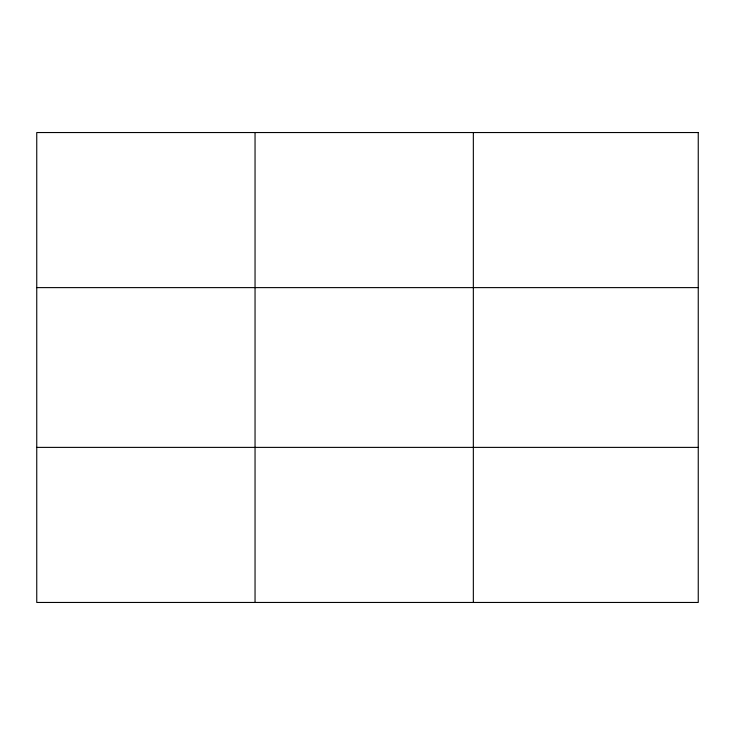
<?xml version="1.0" encoding="UTF-8"?>
<svg xmlns="http://www.w3.org/2000/svg" width="735" height="735" viewBox="0 0 735 735"><rect width="100%" height="100%" fill="white"/><g stroke="black" fill="none" stroke-linecap="round" stroke-linejoin="round"><path stroke-width="1.1" d="M255.045 602.461L255.045 132.539M473.34 602.461L473.34 132.539M36.75 287.615L698.25 287.615M36.75 447.385L698.25 447.385M698.25 132.539L698.25 602.461L36.75 602.461L36.75 132.539L698.25 132.539"/></g></svg>
